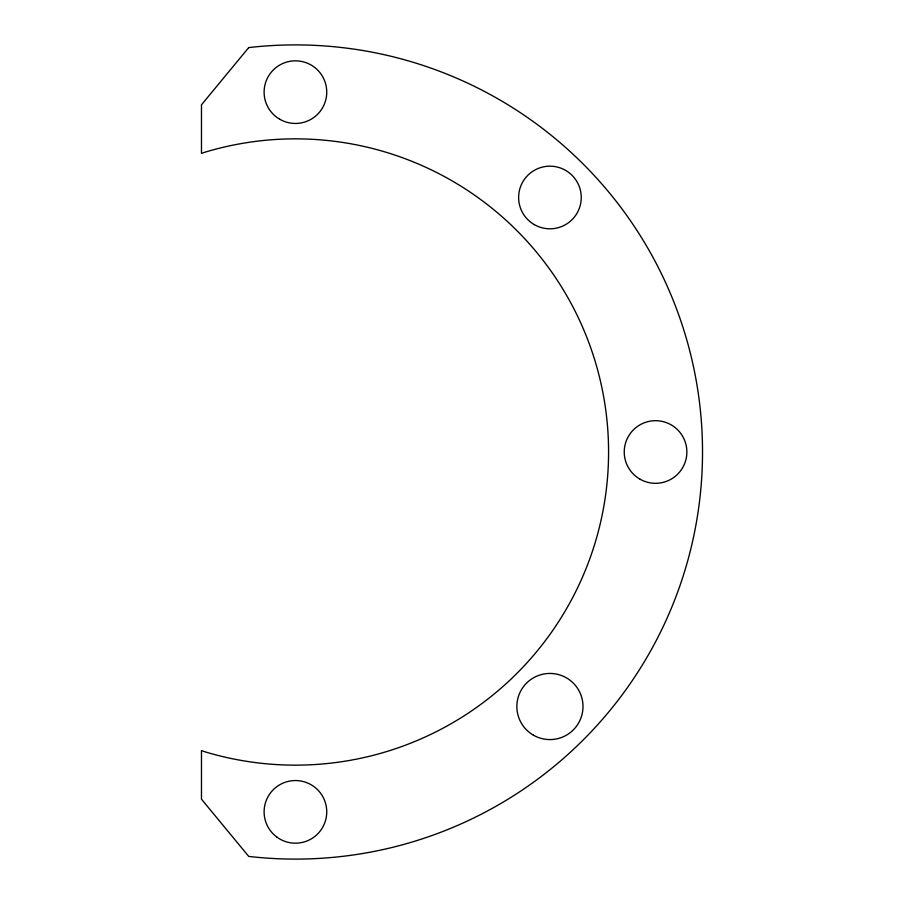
<?xml version="1.0" encoding="UTF-8"?>
<svg xmlns="http://www.w3.org/2000/svg" width="904" height="904" viewBox="0 0 904 904"><rect width="100%" height="100%" fill="white"/><g stroke="black" fill="none" stroke-linecap="round" stroke-linejoin="round"><path stroke-width="1.36" d="M248.736 47.584L201.479 104.807L201.479 153.42L204.519 152.335A313.157 313.157 0 0 1 608.573 452A313.157 313.157 0 0 1 204.519 751.665L201.479 750.58L201.479 799.192L248.736 856.416A407.094 407.094 0 0 0 702.521 452A407.094 407.094 0 0 0 248.736 47.584M279.765 119.26A31.312 31.312 0 0 0 326.739 92.14A31.312 31.312 0 0 0 279.765 65.02A31.312 31.312 0 0 0 279.765 119.26M534.275 224.61A31.312 31.312 0 0 0 581.249 197.49A31.312 31.312 0 0 0 534.275 170.37A31.312 31.312 0 0 0 534.275 224.61M639.896 479.12A31.312 31.312 0 0 0 686.859 452A31.312 31.312 0 0 0 639.896 424.88A31.312 31.312 0 0 0 639.896 479.12M533.394 735.155A33.075 33.075 0 0 0 583.001 706.51A33.075 33.075 0 0 0 533.394 677.864A33.075 33.075 0 0 0 533.394 735.155M277.178 837.319A31.312 31.312 0 0 0 326.593 814.933A31.312 31.312 0 0 0 282.5 783.339A31.312 31.312 0 0 0 277.178 837.319"/></g></svg>
